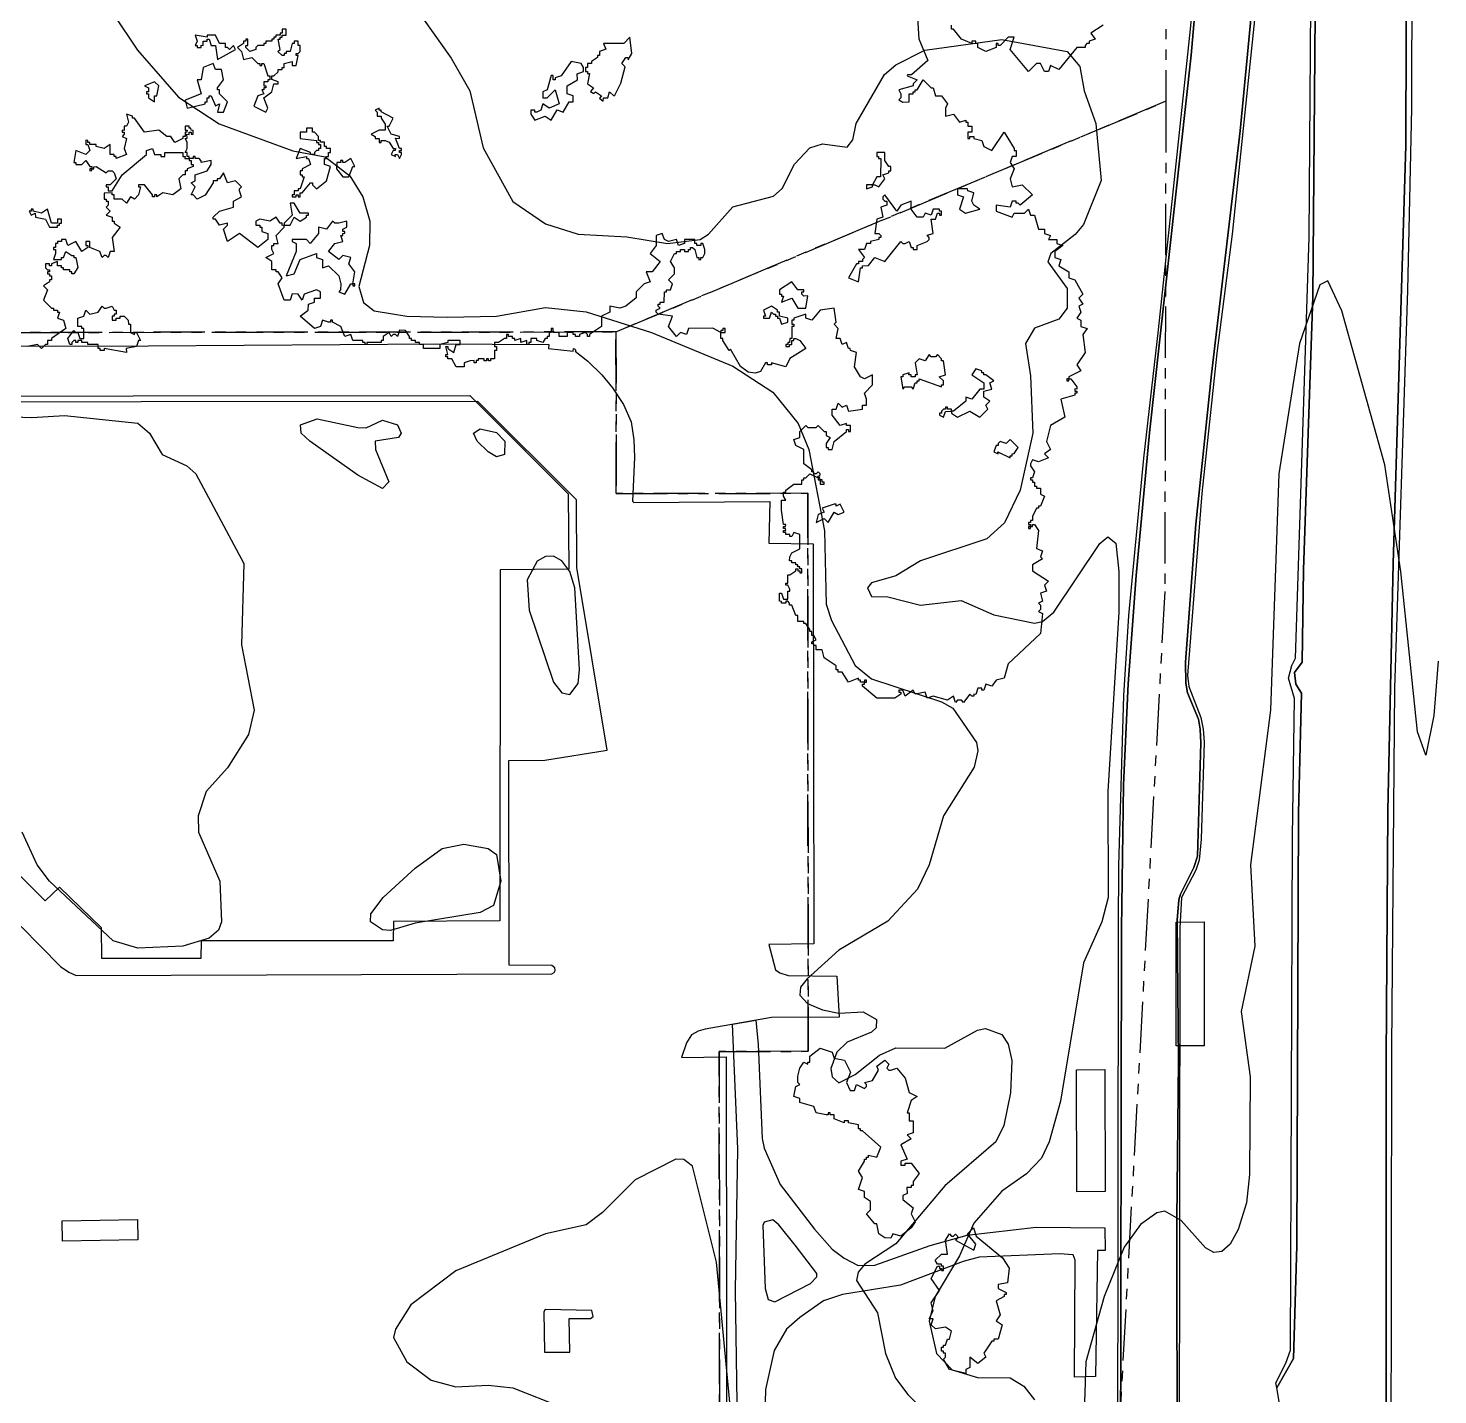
# Model space of a CAD drawing. Header units: metres. Extents: x -550 to 550, y -500 to 950.
# Drawn here: x -32 to 142.2, y -318.1 to -149.1 of the extents above; entities that cross this region are included whole.
import ezdxf

# ---------------------------------------------------------------- set-up
doc = ezdxf.new("R2010")
doc.units = ezdxf.units.M
doc.header["$LTSCALE"] = 2
doc.linetypes.add('PHANTOM', pattern=[6.35, 3.175, -0.635, 0.635, -0.635, 0.635, -0.635])
for name, color, linetype in [('SITE-BLDG-EXIST', 7, 'CONTINUOUS'), ('SITE-PARKING', 250, 'CONTINUOUS'), ('SITE-PATH', 84, 'CONTINUOUS'), ('SITE-PROPERTY', 7, 'PHANTOM'), ('SITE-ROAD-CURB', 7, 'CONTINUOUS'), ('SITE-ROAD-PAVED', 7, 'CONTINUOUS'), ('SITE-TREE-CANOPY', 94, 'CONTINUOUS'), ('TOPO-CONTOUR-MAJOR', 8, 'CONTINUOUS'), ('TOPO-CONTOUR-MINOR', 9, 'CONTINUOUS')]:
    doc.layers.add(name, color=color, linetype=linetype)

msp = doc.modelspace()

# ---------------------------------------------------------------- linework, layer by layer
at = {"layer": 'SITE-BLDG-EXIST'}
msp.add_lwpolyline([(-102.32, -194.66), (22.55, -194.55), (34.72, -206.69), (34.8, -216.03), (26.32, -216.1), (26.28, -259.53), (13.11, -259.59), (13.09, -262), (-10.67, -261.99), (-10.69, -264.16), (-22.95, -264.16), (-22.97, -260.39), (-28.17, -255.35), (-29.92, -257.03), (-50.83, -236.13)], dxfattribs=at)
for points in [[(109.86, -274.98), (109.85, -259.66), (113.33, -259.65), (113.34, -274.98)], [(97.53, -277.92), (101.04, -277.91), (101.1, -293), (97.59, -293.01)], [(-27.8, -299.12), (-27.84, -296.6), (-18.52, -296.44), (-18.48, -298.97)]]:
    msp.add_lwpolyline(points, close=True, dxfattribs=at)
at = {"layer": 'SITE-PARKING'}
for points in [[(-135, -188.59), (-17.18, -188.41), (18.3, -188.15), (32.33, -188.24), (32.28, -188.72), (35.35, -189.05), (35.39, -188.74), (35.48, -188.78), (35.65, -188.94), (35.56, -189.06), (37.13, -190.31), (38.86, -191.99), (40.19, -193.58), (41.56, -195.65), (42.5, -197.81), (42.84, -200.02), (42.92, -202.21), (42.66, -207.62), (42.85, -207.79), (59.65, -207.67), (59.53, -212.82), (65.01, -212.89), (65.07, -262.37), (59.5, -262.45), (60.34, -265.59), (60.88, -265.94), (61.89, -266.26), (67.92, -266.36), (68.22, -271.44), (59.83, -271.45), (51.65, -272.9), (50.79, -273.15), (49.96, -273.62), (49.33, -274.61), (48.71, -276.42), (54.23, -276.33), (54.32, -340.56)], [(-32.92, -260.22), (-28.05, -265.16), (-27.03, -265.88), (-26.09, -266.29), (32.69, -266.07), (33, -265.92), (33.09, -265.64), (33.06, -265.34), (32.71, -265.05), (27.41, -265.01), (27.36, -239.67), (31.81, -239.63), (39.53, -238.42), (35.79, -215.82), (35.73, -207.45), (23.54, -195.3), (-101.32, -195.41)]]:
    msp.add_lwpolyline(points, dxfattribs=at)
msp.add_lwpolyline([(34.93, -312.85), (34.85, -308.69), (37.48, -308.7), (37.81, -308.44), (37.65, -307.69), (31.89, -307.6), (31.72, -307.85), (31.8, -312.85)], close=True, dxfattribs=at)
at = {"layer": 'SITE-PATH'}
msp.add_lwpolyline([(55.86, -335.85), (55.41, -305.23), (55.69, -287.7), (55.03, -272.28), (57.93, -271.79), (58.18, -274.82), (58.68, -286.43), (58.95, -287.62), (60.93, -292.1), (65.18, -297.64), (67.36, -300.12), (68.84, -301.23), (70.56, -302.13), (72.64, -302.1), (79.48, -299.68), (84.05, -298.38), (92.56, -297.38), (101.04, -297.47), (101.08, -300.28), (100.13, -300.29), (99.9, -315.87), (97.28, -315.93), (97.37, -301.47), (97.15, -300.81), (95.43, -300.68), (85.5, -301.12), (83.55, -301.65), (75.81, -304.57), (68.64, -305.72), (66.27, -306.52), (63.36, -308.55), (61.7, -310), (60.18, -312.64), (59.11, -317.46), (58.79, -330.12)], dxfattribs=at)
msp.add_lwpolyline([(60.25, -306.65), (64.68, -304.37), (65.46, -303.54), (65.43, -303.13), (62.79, -299.62), (60.76, -297.12), (60.03, -296.49), (58.95, -296.79), (58.77, -297.2), (59.06, -304.99), (59.43, -306.35)], close=True, dxfattribs=at)
at = {"layer": 'SITE-PROPERTY'}
msp.add_lwpolyline([(-136.32, -186.83), (-81.11, -2.07), (108.93, -1.9), (108.59, -158.15), (40.62, -186.68)], close=True, dxfattribs=at)
for points in [[(53.48, -367.62), (53.38, -275.67), (64.38, -275.65), (64.32, -206.64), (40.64, -206.65), (40.62, -186.68), (108.59, -158.15), (108.46, -218.79), (99.37, -386.08)], [(-164.47, -344.36), (-164.58, -240.66), (-149.92, -232.31), (-136.32, -186.83), (40.62, -186.68), (40.64, -206.65), (64.32, -206.64), (64.38, -275.65), (53.38, -275.67), (53.48, -367.62)]]:
    msp.add_lwpolyline(points, dxfattribs=at)
at = {"layer": 'SITE-ROAD-CURB'}
for points in [[(143.92, 125.54), (141.77, 101.99), (140.39, 81.65), (140, 71.35), (139.5, 44.25), (139.41, 27.33), (138.95, -158.99), (138.48, -181.51), (136.86, -230.74), (136.47, -275.22), (136.41, -328.8), (135.82, -328.8), (135.81, -276.62), (136.05, -245.91), (136.69, -215.33), (138.25, -163.61), (138.69, -13.24), (138.68, 37.97), (138.85, 56.07), (139.39, 76.65), (140.31, 93.8), (142.26, 117.21)], [(109.98, -328.9), (109.93, -296.39), (110.15, -276.88), (109.98, -259.44), (110.18, -256.93), (110.39, -256.23), (112.07, -252.93), (112.49, -251.53), (112.9, -237.49), (112.85, -235.81), (112.61, -234.59), (111.26, -231.32), (111.05, -230.12), (111.03, -227.52), (112.29, -210.46), (114.22, -191.89), (117.79, -161.81), (119.68, -141.95), (120.5, -128.72), (121.22, -108.89), (121.59, -19.16), (121.84, 106.74)], [(122.23, 105.4), (121.95, -54.97), (121.68, -104.79), (121.08, -125.22), (119.59, -147.68), (116.79, -174.58), (114.91, -189.31), (113.06, -206.68), (111.25, -229.18), (111.42, -230.54), (112.92, -234.38), (113.22, -235.8), (113.33, -237.41), (112.94, -249.4), (112.71, -251.99), (112.28, -253.25), (110.54, -256.62), (110.33, -260.38), (110.25, -328.9)], [(102.65, -328.93), (102.73, -260.31), (102.79, -252.65), (103.4, -231.69), (104.03, -221.75), (105.87, -202.29), (107.7, -186.41), (111.64, -149.25), (112.87, -135.2), (113.42, -124.29), (113.78, -111.76), (114.08, -97.28), (114.36, -2.93), (114.33, 74.21)], [(114.94, 65.35), (114.62, -15.81), (114.62, -70.51), (114.3, -108.55), (113.87, -123.51), (112.91, -138.63), (111.72, -152.45), (106.58, -199.14), (104.92, -216.8), (103.94, -230.22), (103.34, -242.68), (103.1, -260.51), (102.99, -328.93)], [(127.28, -117.28), (126.76, -182.34), (125.62, -216.1), (125.44, -227.53), (124.51, -228.8), (124.68, -230.24), (125.36, -231.35), (125, -246.17), (124.79, -299.72), (124.36, -313.62), (122.32, -317.27), (122.18, -316.65), (123.42, -314.2), (124.02, -312.6), (124.24, -249.14), (124.51, -232.02), (123.74, -229.48), (124.17, -227.95), (124.6, -227.03), (126.29, -174.94), (126.6, -134.68)]]:
    msp.add_lwpolyline(points, dxfattribs=at)
at = {"layer": 'SITE-ROAD-PAVED'}
for points in [[(121.84, 106.74), (121.59, -19.16), (121.22, -108.89), (120.5, -128.72), (119.68, -141.95), (117.79, -161.81), (114.22, -191.89), (112.29, -210.46), (111.03, -227.52), (111.05, -230.12), (111.26, -231.32), (112.61, -234.59), (112.85, -235.81), (112.9, -237.49), (112.49, -251.53), (112.07, -252.93), (110.39, -256.23), (110.18, -256.93), (109.98, -259.44), (110.15, -276.88), (109.93, -296.39), (109.98, -328.9)], [(102.99, -328.93), (103.1, -260.51), (103.34, -242.68), (103.94, -230.22), (104.92, -216.8), (106.58, -199.14), (111.72, -152.45), (112.91, -138.63), (113.87, -123.51), (114.3, -108.55), (114.62, -70.51), (114.62, -15.81), (114.94, 65.35)], [(138.68, 37.97), (138.69, -13.24), (138.25, -163.61), (136.69, -215.33), (136.05, -245.91), (135.81, -276.62), (135.82, -328.8), (123.67, -328.84), (123.15, -322.11), (122.32, -317.27), (124.36, -313.62), (124.79, -299.72), (125, -246.17), (125.36, -231.35), (124.68, -230.24), (124.51, -228.8), (125.44, -227.53), (125.62, -216.1), (126.76, -182.34), (127.28, -117.28), (127.51, -50.82), (127.53, -16.72), (127.3, 8.08), (127.4, 47.33)]]:
    msp.add_lwpolyline(points, dxfattribs=at)
at = {"layer": 'SITE-TREE-CANOPY'}
for points in [[(77.8, -146.52), (78.04, -150.42), (79.18, -153.1), (77.15, -154.89), (76.65, -154.89), (76.6, -154.99), (77.85, -155.49), (77.35, -155.99), (77.35, -156.24), (75.6, -156.74), (75.85, -157.24), (75.85, -157.74), (75.6, -157.99), (76.1, -158.25), (76.85, -158.23), (76.85, -157.24), (77.35, -157.23), (77.35, -156.99), (77.6, -156.99), (77.6, -156.75), (77.85, -156.73), (78.6, -155.49), (79.59, -156.49), (79.85, -156.49), (80.1, -157.49), (80.85, -157.49), (81.6, -158.49), (81.35, -158.99), (81.35, -159.99), (82.35, -159.74), (83.1, -160.73), (83.85, -160.49), (83.85, -160.74), (84.1, -160.74), (84.1, -161.24), (84.6, -161.24), (84.6, -161.99), (84.1, -161.99), (84.1, -162.74), (84.35, -162.74), (84.35, -162.49), (84.85, -162.49), (84.85, -162.74), (85.85, -162.99), (86.1, -163.74), (87.1, -164.24), (88.6, -161.99), (89.85, -163.99), (89.85, -164.24), (90.1, -164.24), (90.1, -164.99), (89.6, -164.99), (89.34, -165.74), (89.85, -166.49), (89.35, -167.74), (89.6, -168.74), (90.85, -168.49), (92.1, -169.73), (90.59, -170.99), (90.35, -170.74), (90.1, -170.74), (90.1, -170.49), (89.6, -170.49), (89.34, -171.24), (87.6, -170.99), (87.6, -171.74), (89.6, -172.49), (89.85, -171.99), (91.1, -171.99), (91.6, -171.49), (91.85, -172.24), (92.35, -172.24), (92.85, -173.98), (93.6, -173.99), (93.6, -174.49), (94.35, -174.74), (94.1, -175.24), (95.1, -175.24), (95.1, -175.75), (95.85, -175.99), (94.85, -176.73), (94.85, -177.49), (95.6, -177.74), (95.35, -178.49), (96.6, -179.24), (96.59, -179.99), (97.35, -180.24), (98.35, -181.99), (97.85, -182.49), (98.35, -183.24), (97.85, -183.49), (98.1, -184.24), (97.6, -184.99), (98.1, -185.24), (98.1, -185.99), (98.85, -186.24), (98.35, -187), (98.6, -189.24), (97.6, -190.74), (98.1, -191.49), (96.6, -192.24), (96.6, -192.49), (96.85, -192.49), (97.6, -193.49), (97.6, -193.74), (97.35, -193.73), (97.35, -193.99), (97.59, -193.99), (97.59, -194.24), (97.35, -194.24), (97.35, -194.49), (95.6, -194.99), (96.09, -197.24), (94.34, -198.24), (93.85, -200.24), (94.35, -201.24), (93.6, -201.74), (94.1, -202.24), (92.85, -202.74), (92.1, -202.49), (91.85, -202.99), (91.85, -203.24), (92.35, -203.98), (92.1, -204.74), (91.85, -204.74), (91.85, -204.99), (92.1, -204.99), (92.1, -205.24), (92.35, -205.24), (92.35, -205.74), (92.6, -205.74), (92.6, -205.99), (93.1, -205.99), (93.1, -206.74), (93.6, -206.99), (93.1, -208.23), (92.85, -208.23), (92.85, -208.49), (92.6, -208.49), (92.1, -209.49), (92.1, -209.99), (91.85, -209.99), (91.85, -210.24), (91.6, -210.24), (91.6, -210.49), (91.85, -210.49), (91.85, -210.74), (92.1, -210.74), (92.1, -210.49), (92.35, -210.49), (92.85, -211.24), (92.6, -213.48), (93.35, -213.74), (93.09, -214.49), (93.35, -214.74), (92.1, -215.49), (92.1, -216.24), (94.1, -217.49), (93.6, -217.99), (93.85, -218.74), (93.1, -218.99), (93.35, -219.99), (92.85, -220.24), (93.1, -220.49), (93.1, -220.99), (92.85, -221.24), (93.35, -221.49), (93.1, -223.99), (89.1, -227.74), (88.59, -229.49), (87.6, -229.74), (87.1, -230.49), (86.35, -230.24), (86.1, -230.98), (85.85, -230.98), (85.85, -230.74), (85.35, -230.74), (85.09, -231.5), (84.85, -231.49), (84.85, -231.74), (84.6, -231.74), (84.35, -231.49), (83.6, -232.49), (83.34, -232.24), (82.85, -232.24), (82.6, -232.49), (82.35, -231.74), (81.6, -232.24), (79.85, -231.74), (79.1, -231.99), (78.84, -231.24), (77.6, -231.49), (77.35, -230.98), (76.35, -231.74), (76.1, -230.99), (75.6, -230.99), (75.6, -231.24), (75.85, -231.24), (75.85, -231.49), (75.1, -231.99), (72.85, -231.99), (71.1, -230.49), (71.1, -230.24), (71.35, -230.24), (71.35, -229.99), (70.85, -229.99), (70.85, -229.74), (70.59, -229.74), (70.59, -229.49), (69.35, -230), (68.6, -228.74), (68.1, -228.74), (68.1, -228.49), (67.85, -228.49), (67.85, -227.99), (66.35, -226.99), (66.1, -225.99), (65.35, -225.99), (65.35, -225.48), (65.1, -225.48), (65.09, -225.24), (64.85, -225.24), (64.85, -224.99), (65.35, -224.74), (65.1, -224.24), (64.85, -224.24), (64.85, -223.74), (64.6, -223.74), (64.6, -223.49), (64.1, -222.74), (63.85, -222.74), (63.85, -222.49), (63.1, -222.49), (63.1, -221.74), (62.84, -221.74), (62.35, -220.49), (62.09, -220.49), (62.09, -220.24), (61.85, -219.99), (61.6, -219.98), (61.6, -220.24), (61.1, -220.24), (61.1, -220), (60.85, -219.99), (60.85, -218.99), (61.1, -218.99), (61.35, -219.74), (61.85, -219.74), (61.85, -218.74), (62.1, -218.74), (62.1, -218.49), (61.85, -217.99), (61.6, -217.99), (61.6, -217.74), (61.85, -217.74), (61.85, -216.74), (62.1, -216.74), (62.84, -216.24), (62.84, -215.99), (63.1, -215.99), (63.1, -216.24), (63.35, -216.24), (63.35, -216.49), (63.6, -216.49), (63.6, -215.99), (63.35, -215.99), (63.35, -215.74), (63.1, -215.74), (63.1, -215.49), (62.85, -215.49), (62.85, -215.24), (62.35, -215.24), (62.35, -214.99), (62.09, -214.99), (62.1, -214.49), (62.35, -213.99), (63.35, -213.49), (63.35, -211.74), (62.6, -211.49), (62.34, -211.99), (62.1, -211.99), (62.1, -211.74), (61.6, -211.74), (61.6, -211.49), (61.35, -211.49), (61.35, -211.24), (61.6, -211.24), (61.59, -210.99), (61.35, -210.99), (61.35, -210.74), (61.59, -210.74), (61.6, -210.49), (61.35, -210.48), (61.1, -208.74), (61.1, -207.49), (61.6, -207.49), (61.35, -206.99), (61.35, -206.49), (61.6, -206.49), (61.6, -206.24), (62.6, -205.49), (63.6, -205.49), (63.6, -204.99), (63.85, -204.99), (63.85, -204.74), (64.1, -204.74), (64.59, -204.24), (65.6, -204.74), (65.6, -204.49), (65.84, -204.5), (65.85, -204.24), (65.6, -203.99), (65.35, -204.24), (65.1, -204.24), (65.1, -203.99), (64.85, -203.99), (64.85, -203.74), (63.85, -202.99), (63.85, -201.24), (62.85, -200.74), (62.6, -199.99), (63.35, -199.74), (63.34, -198.99), (64.1, -198.24), (64.35, -198.49), (65.35, -198.49), (65.6, -198.24), (66.35, -198.99), (66.6, -198.99), (66.6, -199.49), (67.1, -199.74), (66.59, -200.49), (66.6, -200.99), (66.85, -200.99), (66.85, -201.24), (67.34, -201.24), (67.6, -200.24), (69.1, -198.99), (69.1, -198.74), (69.35, -198.74), (69.35, -198.99), (69.6, -198.99), (69.6, -198.24), (69.1, -198.24), (69.1, -197.99), (68.35, -198.24), (67.35, -196.99), (67.34, -196.24), (67.85, -196.24), (68.1, -195.49), (68.59, -195.99), (69.1, -195.74), (69.35, -196.49), (71.09, -196.24), (71.1, -195.74), (71.6, -195.74), (71.59, -194.99), (71.35, -194.24), (72.35, -193.24), (72.35, -191.99), (71.35, -192.49), (70.85, -192.24), (70.1, -190.99), (70.35, -189.24), (69.6, -188.99), (69.59, -188.74), (69.35, -188.74), (69.1, -187.99), (68.6, -188.24), (68.35, -187.49), (67.85, -187.49), (68.09, -186.24), (67.6, -185.74), (67.85, -185.49), (67.6, -183.74), (65.85, -183.99), (64.84, -185.24), (64.1, -184.99), (64.1, -184.49), (62.6, -184.99), (62.6, -185.24), (62.34, -185.24), (62.35, -185.74), (62.6, -185.74), (62.6, -185.99), (62.35, -185.99), (62.35, -187.49), (62.1, -187.49), (62.09, -187.99), (61.85, -187.99), (61.85, -188.24), (61.6, -188.24), (61.6, -188.49), (62.09, -188.49), (62.09, -188.24), (62.35, -188.24), (62.35, -187.74), (62.6, -187.74), (62.6, -187.49), (62.85, -187.49), (63.35, -187.74), (64.1, -188.74), (62.1, -189.98), (61.6, -190.99), (59.84, -190.49), (59.85, -190.74), (59.35, -190.74), (59.35, -190.49), (59.12, -190.49), (58.49, -191.56), (57.81, -191.8), (56.96, -191.64), (56.02, -190.94), (54.79, -188.8), (54.6, -188.99), (53.85, -187.74), (53.85, -187.49), (53.6, -187.49), (53.6, -186.74), (52.6, -186.23), (49.6, -186.24), (49.35, -186.99), (48.6, -186.74), (48.1, -187.24), (47.1, -185.99), (47.6, -184.74), (45.85, -184.49), (45.6, -184.23), (45.6, -183.99), (46.1, -183.73), (45.85, -183.49), (45.85, -183.24), (46.1, -183.25), (46.1, -182.99), (46.59, -182.99), (46.6, -181.74), (46.85, -181.74), (46.85, -181.49), (47.35, -181.49), (47.6, -180.74), (47.1, -180.24), (47.85, -179.49), (47.85, -178.74), (47.35, -177.99), (47.85, -176.98), (48.1, -176.99), (48.1, -176.74), (48.6, -176.74), (48.6, -176.49), (49.1, -176.49), (49.1, -176.74), (49.59, -176.74), (49.6, -176.49), (49.85, -176.49), (49.85, -176.24), (50.1, -176.24), (50.35, -176.49), (50.6, -177.49), (50.85, -177.49), (50.85, -177.75), (51.1, -177.73), (51.1, -177.49), (51.35, -177.49), (51.6, -176.99), (51.6, -176.49), (51.34, -175.74), (51.1, -175.74), (51.1, -175.99), (50.6, -175.99), (50.6, -175.74), (50.35, -175.74), (50.35, -175.24), (49.1, -175.24), (49.1, -175.74), (48.35, -175.98), (48.1, -175.24), (47.1, -175.49), (46.6, -175.24), (46.35, -174.49), (45.59, -174.74), (45.6, -175.99), (44.85, -176.99), (46.1, -177.99), (45.1, -179.24), (44.35, -179.24), (44.85, -180.49), (44.1, -180.74), (43.1, -181.74), (43.1, -182.48), (41.85, -183.48), (41.09, -183.74), (39.85, -183.49), (39.85, -184.24), (38.85, -184.74), (38.84, -185.99), (37.35, -186.99), (37.35, -187.24), (37.09, -187.24), (37.09, -186.99), (36.85, -186.74), (36.1, -186.99), (36.1, -187.24), (35.6, -187.24), (35.6, -186.99), (35.35, -186.99), (35.35, -186.74), (34.59, -186.73), (34.6, -187.23), (33.6, -187.24), (33.6, -186.74), (32.85, -186.74), (32.85, -186.24), (32.6, -186.24), (32.6, -186.74), (32.35, -186.74), (32.35, -187.24), (32.1, -187.24), (32.1, -187.49), (31.85, -187.49), (31.59, -187.99), (30.85, -187.74), (30.85, -187.49), (30.1, -187.48), (30.1, -187.99), (29.85, -187.98), (29.85, -188.24), (29.6, -188.24), (29.6, -187.74), (28.85, -187.99), (28.85, -187.49), (28.1, -187.74), (28.1, -187.49), (27.84, -187.49), (27.85, -187.24), (27.35, -187.24), (27.35, -186.99), (27.1, -186.99), (27.1, -187.49), (26.85, -187.49), (26.1, -187.99), (25.6, -187.99), (25.6, -188.49), (25.85, -188.49), (25.85, -188.99), (25.6, -188.99), (25.6, -189.99), (25.1, -189.99), (25.1, -190.24), (24.85, -190.24), (24.85, -189.99), (24.6, -189.99), (24.6, -190.24), (24.35, -190.24), (24.35, -189.99), (23.6, -189.99), (23.6, -190.23), (23.35, -190.23), (23.35, -190.49), (23.1, -190.49), (23.1, -190.23), (22.6, -190.24), (21.85, -190.49), (21.85, -190.99), (20.85, -190.99), (20.35, -189.99), (19.85, -189.99), (19.85, -189.74), (19.6, -189.74), (19.6, -189.48), (19.85, -189.48), (19.6, -188.49), (19.84, -188.49), (19.85, -188.74), (20.59, -189.24), (20.85, -188.24), (21.35, -188.24), (21.35, -187.74), (19.85, -187.74), (19.85, -187.99), (18.85, -188.24), (18.85, -188.74), (16.85, -188.74), (16.85, -188.23), (16.35, -188.23), (16.35, -187.99), (15.85, -187.99), (15.85, -187.74), (15.35, -187.74), (15.35, -187.49), (15.1, -187.49), (15.1, -187.24), (14.6, -186.49), (13.85, -186.48), (13.6, -187.24), (13.35, -186.98), (13.1, -187), (12.85, -187.24), (12.6, -186.74), (11.85, -187.24), (11.85, -187.74), (11.6, -187.74), (11.6, -187.99), (9.84, -187.99), (9.85, -188.24), (9.6, -188.24), (9.6, -187.99), (9.35, -187.99), (9.35, -187.74), (8.1, -187.75), (7.85, -186.99), (7.1, -187.24), (6.6, -185.99), (5.6, -185.49), (5.6, -185.24), (5.35, -185.24), (5.35, -185.49), (5.1, -185.49), (4.35, -185.24), (4.1, -185.99), (3.35, -186.24), (1.6, -184.74), (2.59, -183.99), (2.6, -183.24), (3.35, -182.99), (3.35, -182.49), (4.1, -182.49), (4.1, -181.74), (3.6, -181.49), (2.1, -181.99), (1.85, -182.74), (1.35, -181.99), (0.6, -181.98), (0.35, -182.74), (-0.4, -182.74), (-1.15, -180.74), (-0.65, -179.99), (-1.15, -179.23), (-1.4, -179.25), (-1.4, -178.99), (-1.9, -178.99), (-1.9, -177.99), (-2.65, -177.49), (-1.65, -176.99), (-1.9, -176.49), (-1.9, -175.99), (-1.65, -175.99), (-1.65, -175.74), (-1.15, -175.74), (-1.4, -174.74), (-0.4, -173.74), (-0.4, -173.48), (-0.65, -173.5), (-0.65, -173.24), (-0.9, -173.24), (-1.4, -172.49), (-2.15, -172.99), (-3.4, -172.74), (-3.9, -172.99), (-3.9, -173.49), (-3.4, -173.49), (-3.4, -173.74), (-3.15, -173.74), (-3.15, -174.24), (-2.4, -174.49), (-2.4, -175.24), (-3.65, -176.24), (-5.9, -174.49), (-7.4, -175.49), (-7.91, -173.99), (-7.4, -173.49), (-7.41, -173.24), (-8.4, -173.49), (-8.9, -172.74), (-9.15, -172.74), (-9.15, -172.49), (-8.4, -171.74), (-6.65, -171.24), (-6.65, -170.5), (-5.65, -169.98), (-5.9, -169.24), (-5.9, -168.99), (-5.65, -168.74), (-6.4, -167.99), (-7.4, -168.24), (-7.9, -166.99), (-8.4, -167.75), (-8.66, -167.74), (-8.66, -167.99), (-9.15, -167.99), (-9.15, -168.24), (-10.15, -169.75), (-11.15, -170.24), (-11.65, -169.74), (-11.9, -169.74), (-11.4, -168.74), (-11.9, -168.24), (-11.4, -167.99), (-11.4, -167.24), (-9.9, -166.74), (-9.4, -165.99), (-9.4, -165.49), (-10.65, -165.74), (-10.65, -165.5), (-10.9, -165.24), (-11.41, -165.24), (-11.4, -164.99), (-11.65, -164.99), (-11.65, -165.24), (-12.15, -165.24), (-12.15, -165.49), (-11.9, -165.49), (-11.9, -165.99), (-11.65, -165.99), (-11.65, -166.24), (-12.4, -166.49), (-12.4, -166.74), (-12.65, -166.74), (-12.65, -167.24), (-12.9, -167.24), (-13.4, -167.74), (-13.15, -168.98), (-14.15, -169.74), (-15.4, -169.49), (-16.15, -169.99), (-16.15, -169.74), (-16.4, -169.74), (-16.4, -169.99), (-16.65, -169.99), (-16.65, -169.74), (-17.65, -168.49), (-18.4, -168.49), (-18.4, -168.74), (-18.15, -168.74), (-18.4, -169.73), (-18.91, -170.25), (-19.4, -169.99), (-19.9, -170.74), (-20.4, -170.24), (-21.41, -170.24), (-21.4, -169.74), (-21.65, -169.74), (-21.65, -169.49), (-22.65, -169.5), (-22.66, -170.24), (-22.4, -170.24), (-22.4, -170.49), (-22.15, -170.49), (-22.15, -170.99), (-22.4, -171.24), (-21.9, -171.74), (-22.41, -172.24), (-21.65, -172.49), (-21.65, -172.99), (-21.4, -172.99), (-21.4, -173.23), (-20.65, -173.74), (-21.65, -174.99), (-21.4, -176.74), (-21.91, -176.74), (-22.15, -177.49), (-22.4, -177.24), (-22.65, -177.24), (-22.9, -177.49), (-23.16, -176.74), (-24.4, -176.24), (-24.4, -175.49), (-24.9, -175.49), (-24.9, -175.99), (-24.65, -175.99), (-24.65, -176.24), (-25.4, -176.74), (-26.15, -175.49), (-27.15, -175.99), (-27.4, -175.24), (-27.9, -175.24), (-27.9, -175.49), (-28.4, -175.49), (-28.4, -175.74), (-28.65, -175.74), (-28.65, -176.24), (-28.9, -176.24), (-28.9, -176.49), (-28.65, -176.5), (-28.65, -176.98), (-28.9, -177.74), (-27.9, -177.74), (-27.9, -177.49), (-27.65, -177.49), (-27.4, -176.74), (-26.65, -177.24), (-26.4, -177.24), (-26.4, -177.49), (-26.16, -177.49), (-25.9, -178.73), (-26.4, -179.49), (-26.65, -179.49), (-26.65, -179.25), (-26.9, -179.24), (-26.9, -178.99), (-27.65, -178.99), (-27.65, -178.74), (-27.91, -178.74), (-27.91, -178.49), (-28.4, -178.49), (-28.4, -177.99), (-29.16, -178.24), (-29.16, -178.49), (-29.4, -178.49), (-29.4, -178.24), (-29.9, -178.24), (-29.9, -178.74), (-29.65, -178.99), (-29.4, -178.99), (-29.4, -179.24), (-29.65, -179.24), (-29.66, -179.49), (-29.4, -179.49), (-29.4, -179.74), (-29.15, -179.74), (-29.15, -180.24), (-29.4, -180.24), (-29.4, -180.49), (-30.15, -180.99), (-29.65, -181.49), (-30.15, -182.74), (-29.16, -183.74), (-28.9, -183.74), (-28.9, -183.99), (-28.4, -183.99), (-28.4, -184.24), (-28.15, -184.24), (-28.41, -184.99), (-27.65, -185.24), (-27.4, -186.24), (-29.15, -187.48), (-29.15, -187.74), (-29.65, -187.74), (-29.65, -188.24), (-29.91, -188.24), (-30.4, -188.74), (-30.9, -188.24), (-32.15, -188.49)], [(100.85, -148.74), (99.34, -149.74), (99.85, -150.49), (99.1, -150.74), (99.1, -150.99), (98.84, -150.99), (98.6, -151.24), (98.6, -151.49), (97.6, -151.49), (95.35, -154.24), (94.35, -153.74), (94.1, -154.49), (93.6, -154.49), (93.1, -153.5), (92.6, -153.49), (91.6, -154.49), (89.35, -151.74), (89.85, -150.24), (89.1, -150.24), (88.1, -151.24), (87.85, -151.24), (87.85, -150.99), (87.6, -150.99), (87.6, -151.49), (86.35, -151.98), (85.35, -151.49), (85.35, -150.99), (85.1, -150.99), (85.09, -150.74), (84.6, -150.74), (84.6, -150.99), (83.35, -150.49), (82.35, -149.24), (82.1, -149.24), (82.1, -148.74)]]:
    msp.add_lwpolyline(points, dxfattribs=at)
for points in [[(-5.41, -152.99), (-4.4, -152.74), (-3.65, -153.49), (-3.4, -153.49), (-3.4, -153.74), (-3.15, -153.74), (-3.15, -153.49), (-2.9, -153.49), (-2.4, -154.99), (-2.15, -154.99), (-2.15, -155.5), (-2.4, -155.49), (-2.4, -155.74), (-2.9, -155.74), (-2.9, -156.24), (-2.65, -156.24), (-2.65, -156.48), (-2.9, -156.5), (-2.9, -156.74), (-3.15, -156.74), (-2.9, -157.24), (-3.66, -157.48), (-4.15, -158.74), (-2.65, -159.49), (-2.4, -158.99), (-2.9, -157.74), (-1.9, -156.99), (-1.65, -155.99), (-1.15, -155.99), (-1.15, -155.74), (-1.9, -155.48), (-1.9, -154.99), (-1.65, -155), (-1.15, -154.5), (-1.15, -154.24), (-0.65, -154.24), (-0.65, -153.98), (-0.4, -153.98), (-0.41, -153.5), (0.6, -153.24), (0.6, -153.74), (1.1, -153.74), (1.34, -152.49), (1.1, -152.48), (1.1, -152.24), (1.34, -152.24), (1.6, -151.99), (1.6, -151.24), (1.35, -151.24), (1.35, -150.74), (0.85, -150.74), (0.85, -150.99), (0.59, -150.99), (0.35, -151.99), (-0.15, -151.99), (-0.15, -152.24), (-0.4, -152.24), (-0.4, -152.49), (-0.65, -152.49), (-1.16, -151.99), (-0.9, -151.74), (-1.15, -150.49), (-0.9, -150.49), (-0.9, -150.24), (-0.65, -150.24), (-0.65, -149.99), (-0.16, -149.99), (-0.15, -149.24), (-0.65, -149.23), (-0.65, -149.74), (-0.9, -149.73), (-0.9, -149.99), (-1.41, -149.99), (-1.41, -150.23), (-1.65, -150.23), (-1.65, -150.49), (-1.9, -150.49), (-1.91, -150.73), (-2.65, -150.74), (-2.65, -150.99), (-2.9, -150.99), (-2.9, -151.24), (-3.65, -151.24), (-3.9, -151.49), (-3.9, -151.74), (-4.65, -151.99), (-5.15, -151.49), (-5.15, -151.24), (-4.9, -151.24), (-4.9, -150.49), (-5.15, -150.49), (-5.15, -150.74), (-5.4, -150.74), (-5.4, -150.99), (-6.15, -151.49), (-5.65, -151.99)], [(-9.9, -150.23), (-11.4, -149.99), (-11.15, -150.74), (-11.4, -151.24), (-11.15, -151.25), (-11.16, -151.49), (-10.65, -151.49), (-10.65, -151.23), (-10.4, -151.24), (-10.4, -150.73), (-9.9, -150.74), (-9.9, -150.49), (-9.65, -150.49), (-9.4, -151.24), (-8.9, -151.24), (-8.65, -152.99), (-6.4, -151.74), (-6.65, -151.24), (-7.15, -151.74), (-7.4, -151.49), (-7.65, -151.49), (-7.65, -150.99), (-8.4, -150.99), (-8.9, -149.99), (-9.9, -149.99)], [(39.02, -158.14), (39.1, -157.74), (39.6, -157.74), (39.84, -156.99), (40.35, -157.49), (40.47, -157.38), (41.22, -155.91), (41.77, -153.91), (41.35, -153.49), (41.84, -152.74), (42.1, -152.74), (42.13, -153.02), (42.6, -152.23), (42.35, -150.24), (41.59, -150.99), (39.1, -150.99), (39.35, -151.73), (38.6, -151.99), (38.6, -152.49), (38.35, -152.49), (38.35, -152.75), (37.6, -153.24), (37.59, -153.49), (37.1, -153.49), (37.1, -153.99), (36.85, -153.99), (36.85, -154.49), (37.1, -154.49), (37.09, -154.73), (37.35, -154.73), (37.1, -155.99), (37.85, -156.49), (37.48, -156.93), (37.89, -157.21), (38.1, -156.99), (38.85, -157.48), (38.6, -157.78)], [(33.85, -154.99), (33.1, -155.24), (33.1, -155.49), (32.84, -155.49), (32.85, -154.98), (32.6, -154.98), (32.1, -156.74), (31.6, -156.99), (31.6, -157.74), (32.1, -157.74), (33.1, -156.74), (33.6, -158.49), (32.35, -158.99), (31.6, -158.49), (31.35, -159.24), (30.85, -159.49), (30.6, -159.49), (30.6, -159.24), (30.1, -159.24), (30.1, -159.74), (30.6, -160.49), (31.85, -159.99), (32.6, -160.49), (33.35, -159.23), (34.1, -159.49), (34.85, -158.24), (35.35, -158.24), (35.35, -157.49), (34.6, -157.23), (34.6, -156.24), (35.85, -155.49), (35.84, -154.74), (36.6, -154.49), (36.6, -153.99), (36.34, -153.49), (35.1, -153.24)], [(-10.65, -157.24), (-12.65, -158), (-12.4, -158.99), (-10.15, -158.49), (-10.15, -158.24), (-9.9, -158.24), (-9.9, -157.74), (-9.65, -157.74), (-9.65, -157.49), (-9.4, -157.49), (-8.9, -158.73), (-8.4, -158.49), (-8.65, -159.49), (-7.9, -159.49), (-7.4, -158.24), (-8.4, -157.24), (-8.4, -156.74), (-8.65, -156.74), (-8.65, -156.49), (-7.9, -155.49), (-8.15, -154.24), (-8.9, -154.24), (-9.15, -153.49), (-10.4, -153.99), (-10.65, -155.5), (-11.15, -155.49)], [(-16.4, -158.24), (-16.4, -157.49), (-16.15, -157.49), (-15.9, -156.24), (-16.4, -155.74), (-17.65, -156.24), (-17.15, -156.49), (-17.15, -156.99), (-17.41, -156.99), (-17.4, -157.24), (-17.15, -157.24), (-17.15, -157.74)], [(-12.15, -164.99), (-12.4, -164.99), (-12.4, -164.49), (-12.65, -164.49), (-12.4, -163.99), (-12.4, -163.23), (-12.65, -162.75), (-12.4, -162.73), (-12.41, -162.24), (-12.15, -162.25), (-12.15, -161.99), (-11.9, -161.99), (-11.9, -162.23), (-11.65, -162.23), (-11.65, -161.75), (-11.9, -161.74), (-11.91, -161.49), (-12.15, -161.49), (-12.15, -161.24), (-12.65, -161.24), (-12.65, -161.74), (-12.4, -161.74), (-12.41, -161.99), (-12.65, -161.99), (-12.65, -162.49), (-12.9, -162.49), (-12.9, -162.74), (-13.9, -163.24), (-14.4, -162.49), (-14.9, -162.49), (-15.9, -161.74), (-17.65, -161.99), (-18.9, -160.25), (-19.15, -160.24), (-19.15, -159.99), (-19.9, -159.74), (-19.65, -160.74), (-19.9, -161.24), (-20.15, -161.24), (-20.15, -161.75), (-20.4, -161.74), (-20.4, -161.99), (-20.15, -161.99), (-20.15, -162.23), (-20.4, -162.49), (-19.9, -162.74), (-20.15, -163.99), (-19.9, -164.74), (-21.15, -165.24), (-21.15, -164.99), (-21.41, -164.99), (-21.4, -164.74), (-21.9, -164.74), (-21.9, -163.49), (-22.65, -163.99), (-23.65, -163.74), (-23.65, -163.49), (-24.4, -163.49), (-24.4, -163.24), (-24.65, -163.24), (-24.65, -162.99), (-24.9, -162.98), (-24.9, -163.49), (-24.65, -163.49), (-24.4, -164.24), (-24.9, -164.74), (-26.15, -164.24), (-26.4, -165.74), (-26.15, -165.74), (-26.15, -165.99), (-25.4, -165.99), (-24.9, -165.49), (-24.41, -166.24), (-24.15, -166.24), (-24.15, -166.49), (-23.9, -166.49), (-23.9, -166.25), (-23.65, -166.23), (-22.41, -166.99), (-22.15, -166.74), (-21.65, -166.74), (-21.4, -166.99), (-21.15, -167.74), (-21.9, -168.49), (-22.4, -168.49), (-22.4, -168.74), (-22.15, -168.74), (-22.16, -169.24), (-21.65, -169.24), (-20.4, -167.24), (-17.4, -164.74), (-17.4, -164.24), (-16.65, -163.99), (-16.4, -164.74), (-15.65, -164.74), (-15.65, -164.99), (-15.15, -164.99), (-15.15, -164.49), (-12.9, -164.49), (-12.9, -164.99), (-12.65, -164.99), (-12.66, -165.24), (-12.15, -165.24)], [(10.35, -162.24), (10.85, -162.49), (10.85, -162.74), (11.35, -162.74), (11.34, -163.24), (11.6, -163.24), (11.6, -162.99), (12.1, -162.99), (12.59, -163.23), (13.1, -163.99), (13.35, -163.99), (13.34, -164.24), (13.1, -164.24), (12.85, -164.74), (13.35, -164.99), (13.34, -164.74), (13.6, -164.74), (13.85, -165.24), (14.1, -164.74), (14.1, -164.49), (13.85, -164.49), (13.85, -164.24), (14.1, -164.24), (14.1, -163.99), (13.85, -163.99), (13.35, -162.73), (13.85, -162.74), (13.85, -162.49), (12.85, -162.24), (12.34, -161.24), (12.6, -161.24), (13.1, -160.24), (11.6, -159.48), (11.6, -159.24), (11.35, -159.24), (11.35, -158.99), (10.84, -159.24), (11.1, -159.49), (11.1, -159.98), (11.59, -159.98), (11.59, -160.24), (12.1, -160.99), (12.1, -161.74), (11.35, -161.74)], [(1.1, -169.99), (1.1, -169.74), (1.35, -169.74), (1.35, -169.99), (1.6, -169.99), (1.6, -169.49), (1.85, -169.49), (2.85, -168.24), (3.1, -168.24), (3.1, -168.49), (3.6, -168.98), (4.85, -167.99), (5.35, -166.24), (4.6, -165.99), (4.6, -165.24), (4.85, -165.24), (4.85, -164.99), (5.1, -164.99), (5.1, -164.49), (5.35, -164.49), (5.35, -163.99), (4.85, -163.99), (4.85, -163.74), (4.6, -163.74), (4.6, -163.23), (4.1, -163.23), (4.1, -162.99), (3.84, -162.99), (3.85, -162.49), (3.35, -161.99), (3.09, -161.99), (3.1, -161.49), (2.35, -161.49), (2.35, -161.99), (1.6, -161.99), (1.6, -162.74), (3.6, -162.99), (3.6, -163.24), (3.84, -163.25), (3.85, -163.49), (4.1, -163.49), (4.1, -163.99), (3.85, -163.99), (3.85, -164.24), (3.6, -164.23), (3.35, -164.49), (3.35, -164.74), (2.85, -164.73), (2.85, -164.49), (1.6, -163.99), (1.1, -165.24), (2.35, -164.99), (2.35, -165.23), (2.6, -165.23), (2.85, -165.99), (1.85, -166.49), (1.85, -166.74), (1.6, -166.74), (1.6, -167.24), (1.84, -167.24), (1.85, -167.49), (2.1, -167.49), (1.6, -168.99), (1.35, -168.99), (1.35, -169.24), (0.84, -169.24), (0.85, -169.74), (0.6, -169.74), (0.6, -169.99)], [(7.1, -165.74), (6.85, -165.74), (6.85, -165.48), (6.59, -165.48), (6.6, -165.74), (6.1, -165.74), (6.09, -166.49), (6.84, -167.49), (7.6, -167.49), (8.1, -166.24), (8.35, -166.24), (7.84, -165.24)], [(72.6, -168.49), (73.1, -168.74), (73.85, -167.74), (73.6, -167.24), (74.35, -166.99), (74.35, -166.74), (74.6, -166.74), (74.6, -166.24), (74.35, -166.24), (73.85, -165.49), (73.85, -164.49), (72.85, -164.49), (72.85, -164.99), (73.09, -164.99), (73.09, -165.24), (73.35, -165.24), (73.34, -167.49), (72.85, -167.48), (72.35, -168.49)], [(-24.4, -166.49), (-24.4, -166.75), (-24.15, -166.73), (-24.15, -166.49)], [(71.59, -168.5), (71.6, -168.98), (72.35, -168.74), (72.35, -168.49)], [(82.85, -169.74), (83.59, -169.99), (83.1, -171.49), (83.84, -171.99), (85.6, -171.49), (84.85, -170.99), (84.6, -170.49), (84.85, -169.49), (84.1, -169.23), (84.09, -168.99), (82.84, -168.99)], [(0.35, -173.49), (0.85, -172.48), (1.6, -172.99), (2.35, -172.49), (2.35, -172.24), (2.6, -172.24), (2.6, -171.99), (1.6, -171.99), (0.85, -170.74), (0.35, -170.74), (0.59, -172.24), (-0.4, -173.24), (-0.4, -173.48)], [(80.85, -172.24), (80.85, -171.74), (80.6, -171.74), (80.6, -171.49), (79.85, -171.49), (79.6, -172.24), (78.84, -171.99), (78.6, -172.49), (77.85, -172.49), (77.1, -171.49), (77.1, -170.49), (75.85, -170.99), (75.35, -171.74), (73.85, -169.74), (73.6, -169.99), (73.6, -170.24), (73.85, -170.49), (74.1, -170.49), (74.1, -170.99), (73.35, -171.25), (73.6, -172.49), (72.85, -172.73), (72.6, -174.49), (73.1, -174.49), (73.35, -174.74), (73.35, -174.99), (73.1, -174.99), (73.1, -175.24), (72.1, -175.49), (72.1, -175.74), (71.6, -175.74), (71.35, -176.49), (70.6, -176.49), (71.35, -177.49), (71.1, -177.74), (71.1, -177.99), (70.6, -177.99), (70.6, -178.24), (70.35, -178.24), (69.35, -179.99), (70.6, -180.49), (70.85, -178.74), (71.1, -178.74), (71.1, -178.49), (71.85, -178.48), (72.6, -177.48), (73.85, -177.99), (75.85, -175.49), (76.1, -175.74), (76.35, -175.74), (76.85, -175.49), (77.1, -176.24), (77.35, -176.24), (77.35, -176.49), (77.85, -176.49), (77.85, -175.99), (79.1, -175.49), (79.35, -175.24), (79.35, -174.99), (79.1, -174.73), (79.85, -174.49), (79.59, -172.74), (80.1, -172.74), (80.35, -171.99), (80.6, -171.99), (80.6, -172.24)], [(-30.4, -171.99), (-31.4, -171.74), (-31.4, -171.49), (-31.65, -171.49), (-31.65, -171.74), (-31.9, -171.74), (-31.65, -172.24), (-31.16, -171.99), (-31.15, -172.49), (-29.9, -172.74), (-29.4, -173.74), (-28.4, -173.74), (-28.4, -173.49), (-28.15, -173.49), (-28.15, -173.24), (-27.91, -173.24), (-27.9, -172.74), (-28.4, -172.74), (-28.4, -173.24), (-29.16, -173.24), (-29.65, -171.49)], [(8.35, -179.24), (7.6, -178.24), (7.85, -177.49), (6.85, -177.24), (6.35, -177.74), (5.1, -176.74), (5.85, -175.74), (6.85, -175.49), (6.6, -174.74), (6.85, -174.74), (6.85, -174.5), (7.1, -174.48), (7.1, -174.24), (6.85, -174.24), (6.85, -173.99), (7.35, -173.74), (7.35, -172.99), (6.35, -173.24), (5.85, -173.24), (5.6, -172.99), (4.85, -173.99), (3.84, -173.73), (3.85, -174.49), (2.84, -175.74), (2.35, -175.23), (0.6, -175.24), (0.6, -175.49), (1.1, -175.74), (1.09, -176.73), (-0.15, -179.74), (0.85, -179.49), (1.6, -177.74), (3.59, -176.99), (3.6, -177.49), (4.34, -177.74), (4.35, -178.74), (5.1, -178.49), (6.35, -179.74), (6.6, -180.74), (6.59, -181.49), (6.35, -181.74), (7.1, -181.99), (7.85, -180.74), (8.1, -180.74)], [(8.1, -180.99), (8.35, -180.99), (8.35, -180.74), (8.1, -180.74)], [(60.85, -181.99), (61.1, -181.99), (61.1, -182.24), (61.35, -182.24), (61.1, -182.99), (62.35, -182.49), (63.1, -183.73), (64.09, -183.74), (64.35, -182.23), (63.85, -182.25), (63.6, -181.99), (63.6, -181.74), (63.84, -181.74), (63.85, -181.49), (63.1, -181.49), (62.35, -180.49), (60.85, -181.48)], [(-21.4, -183.99), (-21.15, -183.99), (-21.15, -184.49), (-21.4, -184.49), (-21.4, -184.74), (-21.65, -184.74), (-21.65, -185.24), (-21.15, -185.24), (-21.15, -184.99), (-20.65, -184.99), (-20.65, -184.74), (-20.15, -184.74), (-19.66, -185.24), (-19.65, -185.74), (-19.4, -185.74), (-19.4, -186.74), (-18.9, -186.99), (-18.9, -186.74), (-18.65, -186.74), (-18.16, -187.74), (-18.4, -187.74), (-18.66, -188.49), (-19.91, -188.74), (-19.9, -189.24), (-22.65, -188.74), (-22.65, -188.99), (-23.15, -188.99), (-23.15, -188.74), (-23.4, -188.74), (-23.4, -188.24), (-24.65, -188.24), (-24.65, -187.99), (-25.4, -187.99), (-25.4, -187.73), (-25.9, -187.74), (-25.9, -187.99), (-26.16, -187.99), (-26.15, -187.74), (-26.4, -187.74), (-26.65, -187.99), (-26.65, -188.24), (-26.9, -188.24), (-27.15, -187.49), (-26.4, -186.49), (-26.15, -186.74), (-25.9, -186.74), (-25.65, -187.49), (-25.15, -187.49), (-25.16, -186.24), (-25.4, -186.24), (-25.4, -185.99), (-25.9, -185.99), (-25.91, -184.99), (-25.15, -184.74), (-24.9, -183.99), (-24.4, -184.49), (-23.4, -184.24), (-22.9, -183.49), (-22.65, -183.74), (-22.4, -183.74), (-21.65, -183.49)], [(60.6, -183.99), (59.85, -183.49), (58.85, -183.99), (59.1, -184.74), (58.85, -184.74), (58.85, -184.99), (59.6, -184.99), (59.85, -184.24), (60.1, -184.49), (60.35, -184.49), (60.35, -184.74), (60.6, -184.74), (60.6, -184.99), (60.85, -184.99), (61.1, -185.73), (61.85, -185.49), (61.85, -184.99), (60.85, -184.74), (60.85, -184.24), (60.6, -184.24)], [(53.84, -186.74), (54.1, -186.74), (54.1, -186.24), (53.85, -186.24), (53.84, -186.49), (53.6, -186.49), (53.6, -186.74)], [(80.1, -189.74), (79.6, -189.74), (79.35, -189.48), (78.85, -190.24), (78.1, -189.99), (77.6, -190.49), (77.85, -191.99), (77.6, -191.99), (77.6, -192.24), (77.1, -192.24), (77.1, -191.98), (76.84, -192), (76.85, -191.74), (76.1, -191.99), (76.1, -192.24), (75.85, -192.24), (76.1, -193.74), (76.34, -193.49), (77.1, -193.49), (77.35, -193.74), (77.6, -192.99), (77.85, -192.99), (77.85, -192.74), (78.1, -192.74), (78.09, -192.49), (80.85, -193.49), (80.85, -193.24), (81.1, -193.24), (81.1, -192.73), (80.59, -192.24), (81.35, -191.99), (81.1, -190.24), (80.85, -190.24), (80.85, -189.99), (80.35, -189.49)], [(82.1, -196.74), (82.85, -197.24), (84.35, -196.49), (85.6, -197.23), (86.6, -196.23), (86.35, -195.75), (86.85, -195.25), (86.1, -194.74), (86.1, -193.99), (87.1, -193.74), (86.85, -192.99), (87.35, -192.74), (86.35, -191.99), (86.1, -191.99), (86.09, -191.74), (85.85, -191.74), (85.85, -191.5), (85.1, -191.24), (84.6, -191.99), (86.1, -192.99), (86.1, -193.74), (85.6, -193.74), (84.59, -194.99), (83.85, -194.74), (83.85, -195.24), (82.34, -196.49), (82.1, -196.48)], [(96.35, -192.49), (96.35, -192.74), (96.6, -192.74), (96.6, -192.49)], [(82.1, -196.24), (81.6, -196.24), (81.6, -195.99), (81.35, -195.99), (81.35, -196.24), (81.1, -196.24), (80.85, -196.49), (80.85, -196.74), (80.6, -196.74), (80.6, -196.99), (81.1, -197.24), (81.35, -196.5), (82.1, -196.48)], [(88.85, -200.49), (88.1, -200.24), (87.85, -200.49), (87.85, -200.74), (87.6, -200.74), (87.35, -201.49), (87.85, -201.74), (87.84, -201.49), (89.35, -202.25), (89.35, -201.99), (89.6, -201.99), (89.6, -201.75), (89.85, -201.73), (90.35, -200.99), (89.35, -199.99)], [(65.6, -204.98), (65.85, -204.98), (65.84, -204.74), (65.6, -204.74)], [(65.85, -205.24), (65.85, -205.49), (66.35, -205.49), (66.35, -205.24), (66.1, -205.24), (66.1, -204.98), (65.85, -204.98)], [(67.85, -208.24), (67.85, -207.99), (67.6, -207.99), (66.1, -208.49), (66.34, -208.99), (65.6, -209.24), (65.35, -210.23), (66.35, -209.74), (66.85, -210.24), (67.59, -208.99), (68.1, -209.24), (68.84, -208.99), (68.35, -207.99)], [(91.6, -210.74), (91.6, -210.99), (91.85, -210.99), (91.85, -210.74)], [(71.6, -229.99), (71.6, -229.74), (71.35, -229.74), (71.35, -229.99)], [(67.6, -276.49), (68.85, -276.74), (69.6, -278.24), (69.1, -279.5), (69.59, -280.49), (70.1, -280.49), (70.35, -279.74), (71.35, -280.24), (71.6, -279.99), (71.6, -279.74), (71.34, -279.49), (72.35, -279.24), (73.09, -277.99), (72.85, -277.49), (73.85, -276.74), (74.35, -277.24), (74.1, -277.74), (74.35, -277.99), (74.6, -277.99), (75.35, -277.73), (76.35, -278.99), (76.85, -280.74), (77.85, -281.24), (77.1, -281.74), (76.6, -283.24), (76.85, -283.24), (76.85, -284.24), (77.35, -284.24), (77.35, -285.74), (76.6, -285.99), (77.1, -286.49), (75.85, -287.23), (76.6, -288.99), (75.85, -289.24), (75.85, -289.74), (76.35, -289.74), (76.35, -289.49), (77.1, -289.49), (78.1, -290.74), (77.35, -291.74), (77.35, -292.24), (77.1, -292.24), (77.1, -292.49), (76.59, -292.49), (76.6, -293.24), (76.09, -293.49), (76.1, -293.99), (77.35, -294.99), (77.1, -295.74), (77.6, -296.74), (77.1, -297.49), (75.85, -298.49), (74.85, -298.23), (74.6, -298.74), (73.85, -298.73), (73.1, -298.24), (72.85, -296.99), (72.6, -296.99), (71.6, -295.74), (72.1, -295.24), (72.1, -294.24), (71.35, -293.74), (71.35, -292.99), (70.6, -292.73), (71.1, -291.24), (70.6, -290.49), (71.35, -289.24), (71.35, -288.99), (71.6, -288.99), (71.6, -288.74), (71.84, -288.74), (71.85, -288.49), (72.85, -288.74), (73.35, -287.49), (71.1, -285.49), (70.84, -285.49), (70.85, -285.24), (70.6, -285.24), (70.6, -284.74), (69.35, -284.49), (69.35, -284.25), (68.84, -284.24), (68.84, -284.49), (67.6, -283.99), (67.6, -283.49), (67.1, -283.49), (67.1, -283.24), (66.84, -283.24), (66.84, -283.49), (66.6, -283.49), (65.35, -283.24), (65.1, -282.49), (63.35, -281.99), (63.35, -281.49), (62.6, -281.24), (62.85, -279.99), (63.34, -279.74), (63.1, -279.49), (63.1, -278.74), (63.35, -277.74), (63.85, -276.99), (64.35, -277.24), (64.35, -276.99), (64.6, -276.99), (64.6, -276.24), (65.85, -275.24), (67.35, -275.74)], [(89.03, -304.29), (87.85, -304.49), (87.85, -304.99), (88.85, -305.49), (88.85, -305.74), (88.6, -305.74), (88.6, -305.99), (87.6, -306.49), (88.1, -308.24), (87.6, -308.99), (88.35, -309.49), (87.85, -311.24), (87.35, -311.24), (87.35, -311.49), (87.1, -311.49), (86.1, -312.99), (86.35, -313.49), (85.35, -314.24), (84.35, -313.49), (84.35, -314.74), (83.85, -314.99), (83.85, -315.49), (81.85, -314.99), (81.1, -313.74), (81.35, -313.49), (81.35, -312.99), (81.1, -312.99), (81.1, -312.74), (80.85, -312.74), (80.85, -312.24), (81.1, -312.24), (81.1, -311.99), (81.34, -311.99), (81.6, -311.24), (81.84, -311.24), (82.1, -310.24), (81.35, -309.75), (80.1, -309.99), (79.6, -309.49), (79.85, -308.74), (79.35, -308.74), (79.85, -307.74), (79.6, -306.74), (80.6, -305.24), (79.6, -303.74), (80.35, -302.24), (80.6, -302.24), (80.6, -302.49), (80.84, -302.49), (80.84, -302.74), (81.1, -302.74), (81.1, -302.24), (80.84, -302.24), (80.85, -301.99), (80.35, -301.99), (80.09, -301.49), (80.85, -300.73), (81.6, -300.74), (81.35, -298.99), (81.85, -298.24), (82.1, -298.49), (82.35, -298.49), (82.6, -298.25), (82.84, -298.49), (82.85, -298.73), (82.6, -298.99), (84.85, -300.24), (85.1, -299.49), (84.09, -298.24), (84.83, -297.5), (85.13, -298.53), (88.41, -301.18), (89.21, -302.46)]]:
    msp.add_lwpolyline(points, close=True, dxfattribs=at)
at = {"layer": 'TOPO-CONTOUR-MAJOR'}
msp.add_lwpolyline([(15.78, -146.55), (20.26, -152.83), (22.54, -156.86), (24.22, -163.92), (27.87, -170.56), (31.9, -173.31), (35.93, -174.6), (41.97, -174.93), (47.01, -175.73), (51.04, -175.24), (52.05, -174.6), (55.07, -171.21), (60.11, -169.87), (61.15, -168.96), (62.67, -165.93), (64.58, -163.92), (66.16, -163.43), (69.18, -163.83), (69.9, -162.91), (70.33, -160.9), (73.82, -154.85), (75.22, -153.63), (78.8, -151.83), (88.32, -150.52), (96.38, -151.99), (97.98, -153.84), (98.51, -156.86), (99.93, -160.9), (100.61, -167.95), (98.4, -173.38), (97.39, -174.65), (94.37, -176.98), (94.02, -178.02), (96.38, -181.31), (96.38, -183.76), (95.38, -185.09), (92.35, -186.23), (91.26, -188.1), (91.85, -192.13), (92.14, -199.18), (90.57, -206.24), (88.63, -210.27), (86.47, -212.28), (78.25, -214.97), (75.22, -216.84), (72.2, -217.72), (71.71, -218.33), (72.2, -219.39), (74.22, -219.46), (78.25, -220.49), (83.29, -219.89), (87.32, -221.66), (92.35, -222.71), (93.36, -222.5), (94.76, -221.35), (100.42, -212.86), (101.42, -212.03), (102.43, -212.82), (102.78, -216.31), (102.8, -221.35), (101.42, -243.52), (101.48, -256.62), (100.69, -259.64), (98.4, -264.71), (95.55, -281.81), (94.16, -286.85), (93.23, -288.86), (91.35, -290.79), (88.32, -292.95), (84.84, -296.92), (83.1, -300.95), (80.09, -305.99), (79.35, -309.01), (80.23, -313.04), (82.17, -315.06), (85.3, -316), (89.33, -316.04), (91.04, -317.08), (92.35, -318.76)], dxfattribs=at)
at = {"layer": 'TOPO-CONTOUR-MINOR'}
for points in [[(-21.51, -147.35), (-18.51, -151.83), (-13.45, -157.64), (-8.41, -160.96), (0.66, -164.27), (4.69, -165.01), (7.71, -167.37), (9.35, -169.96), (10.21, -172.99), (10.15, -176.01), (8.85, -181.05), (9.43, -183.06), (10.74, -184.07), (14.77, -184.75), (19.81, -184.84), (25.85, -184.71), (31.9, -183.67), (36.94, -184.21), (45, -186.73), (55.07, -190.9), (60, -194.15), (63.13, -198), (64.45, -201.2), (66.38, -211.28), (66.59, -220.34), (67.25, -222.36), (70.19, -227.93), (72.2, -229.57), (80.85, -232.44), (82.28, -233.23), (85.17, -237.47), (85.35, -238.48), (84.91, -240.5), (81.12, -246.54), (79.32, -252.59), (77.9, -255.61), (74.22, -259.57), (68.17, -263.14), (64.27, -266.69), (63.42, -267.7), (63.33, -268.71), (64.3, -269.72), (66.16, -270.5), (68.17, -270.95), (71.19, -270.76), (72.82, -271.73), (72.79, -272.74), (72.2, -273.29), (69.18, -274.53), (67.91, -275.76), (67.2, -277.78), (67.33, -278.79), (68.17, -279.54), (70.19, -278.52), (73.21, -276.14), (75.22, -275.21), (81.27, -275.26), (85.3, -273.03), (86.31, -272.83), (88.32, -273.57), (89.11, -274.76), (89.57, -276.77), (89.39, -280.8), (88.57, -284.83), (87.56, -286.85), (81.27, -292.28), (75.22, -299.46), (71.38, -301.96), (70.54, -302.97), (70.37, -303.98), (72.96, -308.01), (73.95, -313.04), (75.18, -316.07), (76.7, -318.08), (80.78, -322.11)], [(142.24, -227.4), (141.73, -234.1), (140.72, -239.03), (139.71, -236.13), (137.64, -216.31), (135.68, -203.13), (130.34, -184.07), (128.63, -180.37), (127.62, -180.86), (125.11, -188.1), (122.57, -204.22), (121.51, -233.44), (119.07, -252.59), (119.58, -262.66), (117.92, -270.72), (119.01, -278.79), (118.95, -290.88), (118.55, -294.38), (117.54, -297.68), (116.54, -299.52), (115.53, -300.39), (114.52, -300.54), (113.51, -299.95), (110.49, -296.59), (108.48, -295.42), (107.47, -295.63), (105.45, -297.06), (103.44, -299.88), (100.97, -305.99), (98.72, -314.05), (98.54, -319.09)], [(-42.67, -196.84), (-31.58, -197.28), (-27.55, -197.01), (-18.48, -197.97), (-17.03, -199.18), (-15.46, -201.84), (-12.44, -203.26), (-11.3, -204.22), (-5.38, -215.31), (-5.66, -225.38), (-4.12, -233.44), (-4.82, -236.47), (-7.4, -240.59), (-10.02, -243.52), (-11.02, -246.54), (-11, -248.56), (-8.35, -254.6), (-8.14, -259.64), (-8.5, -260.65), (-9.65, -261.66), (-12.91, -262.66), (-18.48, -262.91), (-21.51, -261.97), (-29.41, -254.6), (-30.92, -252.59), (-32.78, -248.56)], [(56.08, -333.79), (53.06, -301.73), (50.08, -289.87), (49.03, -289.01), (48.02, -289), (42.98, -291.54), (38.95, -295.6), (36.94, -297.09), (31.9, -298.22), (20.81, -302.8), (15.26, -307), (13.37, -310.02), (13.14, -311.03), (14.77, -314.05), (17.79, -316.32), (20.81, -317.16), (24.84, -316.95), (27.87, -317.26), (33.91, -319.64)]]:
    msp.add_lwpolyline(points, dxfattribs=at)
for points in [[(1.64, -198.18), (3.68, -197.42), (8.72, -198.49), (9.73, -198.52), (11.75, -197.59), (13.63, -198.18), (14.09, -199.18), (13.76, -199.73), (10.87, -200.19), (10.88, -201.2), (12.54, -205.23), (11.75, -206.03), (8.72, -204.41), (2.76, -200.19), (1.69, -199.18)], [(23, -199.18), (23.84, -198.68), (25.85, -199.12), (26.9, -200.19), (26.86, -201.82), (25.85, -202.12), (24.84, -201.52), (23.46, -200.19)], [(30.89, -215.04), (29.66, -217.32), (29.88, -221.1), (32.91, -230), (33.91, -231.3), (34.92, -231.5), (35.93, -230.15), (36.13, -228.41), (35.54, -218.33), (34.92, -216.32), (33.91, -214.99), (32.91, -214.42), (31.9, -214.44)], [(19.13, -250.57), (21.82, -250.01), (24.84, -250.56), (25.85, -251.32), (26.41, -254.6), (25.49, -257.63), (23.84, -258.5), (15.78, -259.8), (12.75, -260.7), (11.75, -260.63), (10.27, -259.64), (10.31, -258.63), (11.86, -256.62), (15.78, -253.01)]]:
    msp.add_lwpolyline(points, close=True, dxfattribs=at)

doc.saveas('drawing.dxf')
